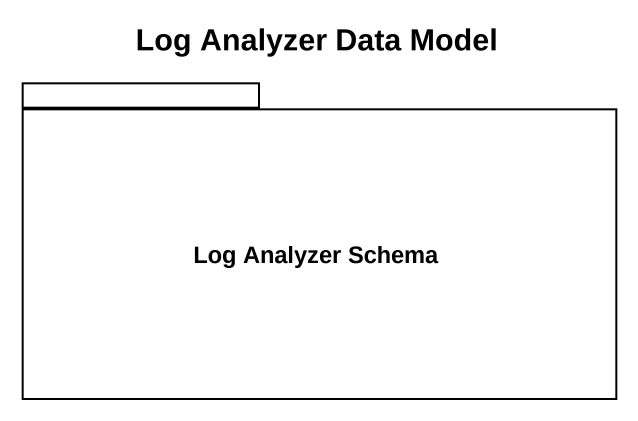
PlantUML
@startuml
title Log Analyzer Data Model
package "Log Analyzer Schema" as Log_Analyzer_Schema {
}
@enduml
